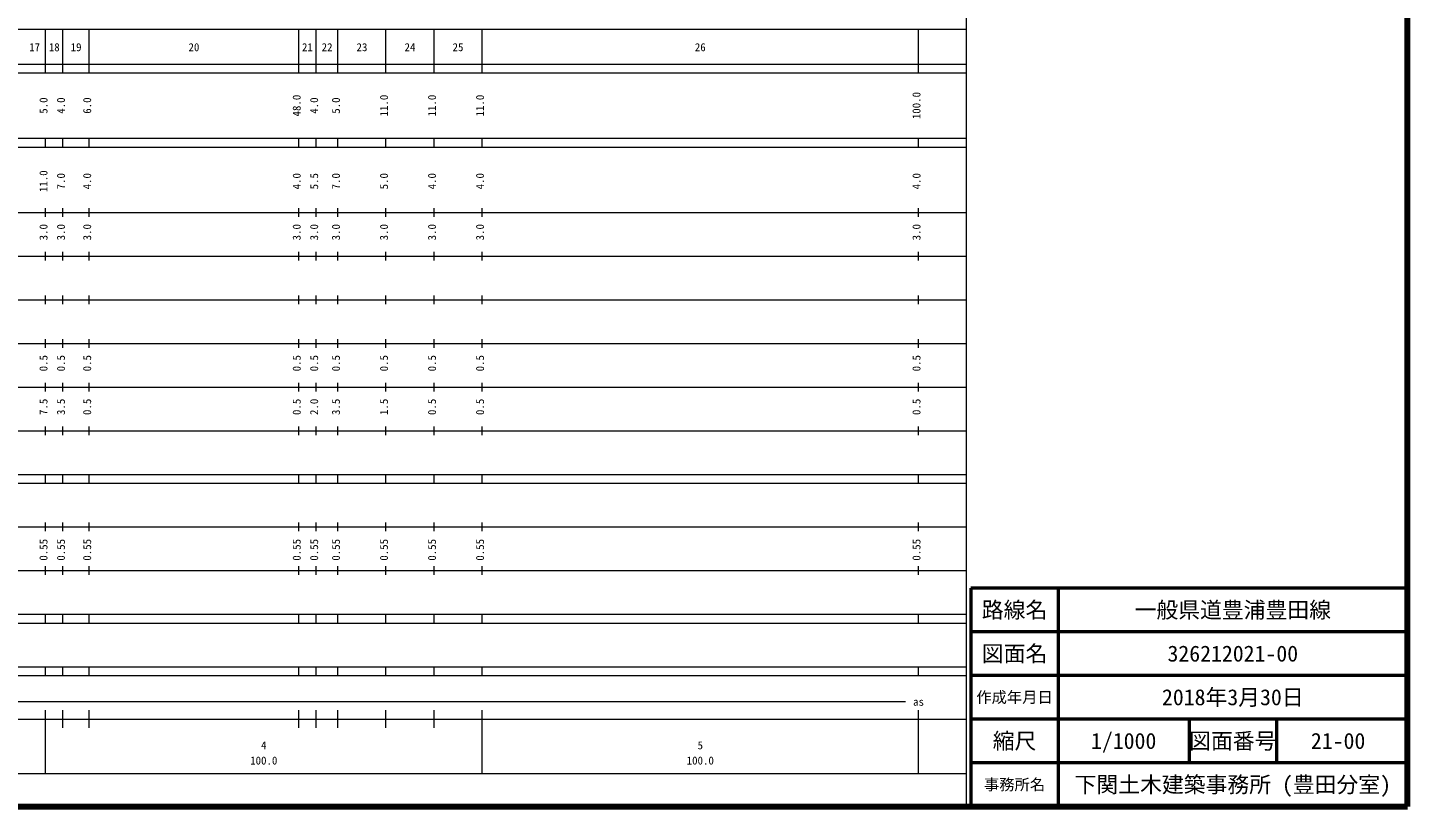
# Model space of a CAD drawing. Units: millimetres, scale not verified. Extents: x 40000 to 680000, y 20000 to 380000.
# Drawn here: x 363893 to 680000, y 20000 to 198357 of the extents above; entities that cross this region are included whole.
import ezdxf
from ezdxf.enums import TextEntityAlignment as Align

# ---------------------------------------------------------------- set-up
doc = ezdxf.new("R2010")
doc.units = ezdxf.units.MM
doc.header["$LTSCALE"] = 1000
for name, color, linetype, lineweight in [('M-TTL', 2, 'Continuous', 140), ('M-TTL-BAND', 7, 'Continuous', 13), ('M-TTL-FRAM', 2, 'Continuous', 50), ('M-TTL-LINE', 7, 'Continuous', 50)]:
    doc.layers.add(name, color=color, linetype=linetype, lineweight=lineweight)
doc.layers.add('M-TTL-TXT', color=7, linetype='Continuous')
doc.styles.add('ＭＳ ゴシック', font='')
doc.styles.get('ＭＳ ゴシック').set_extended_font_data('MS Gothic')

msp = doc.modelspace()

# ---------------------------------------------------------------- linework, layer by layer
at = {"layer": 'M-TTL'}
for p, q in [((680000, 20000), (680000, 380000)), ((40000, 20000), (680000, 20000))]:
    msp.add_line(p, q, dxfattribs=at)
at = {"layer": 'M-TTL-BAND'}
for p, q in [((579000, 20000), (579000, 370000)), ((68000, 198000), (579000, 198000)), ((368000, 188000), (368000, 198000)), ((372000, 188000), (372000, 198000)), ((378000, 188000), (378000, 198000)), ((426000, 188000), (426000, 198000)), ((430000, 188000), (430000, 198000)), ((435000, 188000), (435000, 198000)), ((446000, 188000), (446000, 198000)), ((457000, 188000), (457000, 198000)), ((468000, 188000), (468000, 198000)), ((568000, 188000), (568000, 198000)), ((40000, 190000), (579000, 190000)), ((40000, 188000), (579000, 188000)), ((40000, 173000), (579000, 173000)), ((40000, 171000), (579000, 171000)), ((368000, 171000), (368000, 173000)), ((372000, 171000), (372000, 173000)), ((378000, 171000), (378000, 173000)), ((426000, 171000), (426000, 173000)), ((430000, 171000), (430000, 173000)), ((435000, 171000), (435000, 173000)), ((446000, 171000), (446000, 173000)), ((457000, 171000), (457000, 173000)), ((468000, 171000), (468000, 173000)), ((568000, 171000), (568000, 173000)), ((40000, 156000), (579000, 156000)), ((368000, 155000), (368000, 157000)), ((372000, 155000), (372000, 157000)), ((378000, 155000), (378000, 157000)), ((426000, 155000), (426000, 157000)), ((430000, 155000), (430000, 157000)), ((435000, 155000), (435000, 157000)), ((446000, 155000), (446000, 157000)), ((457000, 155000), (457000, 157000)), ((468000, 155000), (468000, 157000)), ((568000, 155000), (568000, 157000)), ((46000, 146000), (579000, 146000)), ((368000, 145000), (368000, 147000)), ((372000, 145000), (372000, 147000)), ((378000, 145000), (378000, 147000)), ((426000, 145000), (426000, 147000)), ((430000, 145000), (430000, 147000)), ((435000, 145000), (435000, 147000)), ((446000, 145000), (446000, 147000)), ((457000, 145000), (457000, 147000)), ((468000, 145000), (468000, 147000)), ((568000, 145000), (568000, 147000)), ((52000, 136000), (579000, 136000)), ((368000, 135000), (368000, 137000)), ((372000, 135000), (372000, 137000)), ((378000, 135000), (378000, 137000)), ((426000, 135000), (426000, 137000)), ((430000, 135000), (430000, 137000)), ((435000, 135000), (435000, 137000)), ((446000, 135000), (446000, 137000)), ((457000, 135000), (457000, 137000)), ((468000, 135000), (468000, 137000)), ((568000, 135000), (568000, 137000)), ((368000, 125000), (368000, 127000)), ((372000, 125000), (372000, 127000)), ((378000, 125000), (378000, 127000)), ((426000, 125000), (426000, 127000)), ((430000, 125000), (430000, 127000)), ((435000, 125000), (435000, 127000)), ((446000, 125000), (446000, 127000)), ((457000, 125000), (457000, 127000)), ((468000, 125000), (468000, 127000)), ((568000, 125000), (568000, 127000)), ((46000, 126000), (579000, 126000)), ((368000, 115000), (368000, 117000)), ((372000, 115000), (372000, 117000)), ((378000, 115000), (378000, 117000)), ((426000, 115000), (426000, 117000)), ((430000, 115000), (430000, 117000)), ((435000, 115000), (435000, 117000)), ((446000, 115000), (446000, 117000)), ((457000, 115000), (457000, 117000)), ((468000, 115000), (468000, 117000)), ((568000, 115000), (568000, 117000)), ((52000, 116000), (579000, 116000)), ((46000, 106000), (579000, 106000)), ((368000, 105000), (368000, 107000)), ((372000, 105000), (372000, 107000)), ((378000, 105000), (378000, 107000)), ((426000, 105000), (426000, 107000)), ((430000, 105000), (430000, 107000)), ((435000, 105000), (435000, 107000)), ((446000, 105000), (446000, 107000)), ((457000, 105000), (457000, 107000)), ((468000, 105000), (468000, 107000)), ((568000, 105000), (568000, 107000)), ((40000, 96000), (579000, 96000)), ((368000, 94000), (368000, 96000)), ((372000, 94000), (372000, 96000)), ((378000, 94000), (378000, 96000)), ((426000, 94000), (426000, 96000)), ((430000, 94000), (430000, 96000)), ((435000, 94000), (435000, 96000)), ((446000, 94000), (446000, 96000)), ((457000, 94000), (457000, 96000)), ((468000, 94000), (468000, 96000)), ((568000, 94000), (568000, 96000)), ((40000, 94000), (579000, 94000)), ((49000, 84000), (579000, 84000)), ((368000, 83000), (368000, 85000)), ((372000, 83000), (372000, 85000)), ((378000, 83000), (378000, 85000)), ((426000, 83000), (426000, 85000)), ((430000, 83000), (430000, 85000)), ((435000, 83000), (435000, 85000)), ((446000, 83000), (446000, 85000)), ((457000, 83000), (457000, 85000)), ((468000, 83000), (468000, 85000)), ((568000, 83000), (568000, 85000)), ((40000, 74000), (579000, 74000)), ((368000, 73000), (368000, 75000)), ((372000, 73000), (372000, 75000)), ((378000, 73000), (378000, 75000)), ((426000, 73000), (426000, 75000)), ((430000, 73000), (430000, 75000)), ((435000, 73000), (435000, 75000)), ((446000, 73000), (446000, 75000)), ((457000, 73000), (457000, 75000)), ((468000, 73000), (468000, 75000)), ((568000, 73000), (568000, 75000)), ((40000, 64000), (579000, 64000)), ((368000, 62000), (368000, 64000)), ((372000, 62000), (372000, 64000)), ((378000, 62000), (378000, 64000)), ((426000, 62000), (426000, 64000)), ((430000, 62000), (430000, 64000)), ((435000, 62000), (435000, 64000)), ((446000, 62000), (446000, 64000)), ((457000, 62000), (457000, 64000)), ((468000, 62000), (468000, 64000)), ((568000, 62000), (568000, 64000)), ((40000, 62000), (579000, 62000)), ((40000, 52000), (579000, 52000)), ((368000, 50000), (368000, 52000)), ((372000, 50000), (372000, 52000)), ((378000, 50000), (378000, 52000)), ((426000, 50000), (426000, 52000)), ((430000, 50000), (430000, 52000)), ((435000, 50000), (435000, 52000)), ((446000, 50000), (446000, 52000)), ((457000, 50000), (457000, 52000)), ((468000, 50000), (468000, 52000)), ((568000, 50000), (568000, 52000)), ((40000, 50000), (579000, 50000)), ((71000, 44000), (565000, 44000)), ((368000, 27500), (368000, 42000)), ((372000, 38000), (372000, 42000)), ((378000, 38000), (378000, 42000)), ((426000, 38000), (426000, 42000)), ((430000, 38000), (430000, 42000)), ((435000, 38000), (435000, 42000)), ((446000, 38000), (446000, 42000)), ((457000, 38000), (457000, 42000)), ((468000, 27500), (468000, 42000)), ((568000, 27500), (568000, 42000)), ((40000, 40000), (579000, 40000)), ((68000, 27500), (579000, 27500))]:
    msp.add_line(p, q, dxfattribs=at)
at = {"layer": 'M-TTL-FRAM'}
for p, q in [((680000, 70000), (580000, 70000)), ((580000, 70000), (580000, 20000))]:
    msp.add_line(p, q, dxfattribs=at)
at = {"layer": 'M-TTL-LINE'}
for p, q in [((600000, 70000), (600000, 20000)), ((680000, 60000), (580000, 60000)), ((680000, 50000), (580000, 50000)), ((680000, 40000), (580000, 40000)), ((630000, 40000), (630000, 30000)), ((650000, 40000), (650000, 30000)), ((680000, 30000), (580000, 30000))]:
    msp.add_line(p, q, dxfattribs=at)

# ---------------------------------------------------------------- texts
at = {"layer": 'M-TTL-BAND', "style": 'ＭＳ ゴシック'}
for s, p in [('17', (365500, 192405)), ('18', (370000, 192405)), ('19', (375000, 192405)), ('20', (402000, 192405)), ('21', (428000, 192405)), ('22', (432500, 192405)), ('23', (440500, 192405)), ('24', (451500, 192405)), ('25', (462500, 192405)), ('26', (518000, 192405)), ('as', (568000, 42500)), ('4', (418000, 32523)), ('5', (518000, 32523)), ('100.0', (418000, 29033)), ('100.0', (518000, 29033))]:
    msp.add_text(s, height=1833, dxfattribs=at).set_placement(p, align=Align.BOTTOM_CENTER)
for s, p in [('100.0', (569000, 180500)), ('5.0', (369000, 180500)), ('4.0', (373000, 180500)), ('6.0', (379000, 180500)), ('48.0', (427000, 180500)), ('4.0', (431000, 180500)), ('5.0', (436000, 180500)), ('11.0', (447000, 180500)), ('11.0', (458000, 180500)), ('11.0', (469000, 180500)), ('11.0', (369000, 163174)), ('7.0', (373000, 163174)), ('4.0', (379000, 163174)), ('4.0', (427000, 163174)), ('5.5', (431000, 163174)), ('7.0', (436000, 163174)), ('5.0', (447000, 163174)), ('4.0', (458000, 163174)), ('4.0', (469000, 163174)), ('4.0', (569000, 163174)), ('3.0', (369000, 151500)), ('3.0', (373000, 151500)), ('3.0', (379000, 151500)), ('3.0', (427000, 151500)), ('3.0', (431000, 151500)), ('3.0', (436000, 151500)), ('3.0', (447000, 151500)), ('3.0', (458000, 151500)), ('3.0', (469000, 151500)), ('3.0', (569000, 151500)), ('0.5', (369000, 121500)), ('0.5', (373000, 121500)), ('0.5', (379000, 121500)), ('0.5', (427000, 121500)), ('0.5', (431000, 121500)), ('0.5', (436000, 121500)), ('0.5', (447000, 121500)), ('0.5', (458000, 121500)), ('0.5', (469000, 121500)), ('0.5', (569000, 121500)), ('7.5', (369000, 111500)), ('3.5', (373000, 111500)), ('0.5', (379000, 111500)), ('0.5', (427000, 111500)), ('2.0', (431000, 111500)), ('3.5', (436000, 111500)), ('1.5', (447000, 111500)), ('0.5', (458000, 111500)), ('0.5', (469000, 111500)), ('0.5', (569000, 111500)), ('0.55', (369000, 78764)), ('0.55', (373000, 78764)), ('0.55', (379000, 78764)), ('0.55', (427000, 78764)), ('0.55', (431000, 78764)), ('0.55', (436000, 78764)), ('0.55', (447000, 78764)), ('0.55', (458000, 78764)), ('0.55', (469000, 78764)), ('0.55', (569000, 78764))]:
    msp.add_text(s, height=1833, rotation=90, dxfattribs=at).set_placement(p, align=Align.BOTTOM_CENTER)
at = {"layer": 'M-TTL-TXT', "style": 'ＭＳ ゴシック'}
for s, height, p in [('路線名', 3666, (590000, 65000)), ('路線名', 3666, (590000, 65000)), ('一般県道豊浦豊田線', 3666, (640000, 65000)), ('図面名', 3666, (590000, 55000)), ('図面名', 3666, (590000, 55000)), ('326212021-00', 3666, (640000, 55000)), ('作成年月日', 2566, (590000, 45000)), ('作成年月日', 2566, (590000, 45000)), ('2018年3月30日', 3666, (640000, 45000)), ('縮尺', 3666, (590000, 35000)), ('縮尺', 3666, (590000, 35000)), ('1/1000', 3666, (615000, 35000)), ('図面番号', 3666, (640000, 35000)), ('図面番号', 3666, (640000, 35000)), ('21-00', 3666, (664125, 35000)), ('事務所名', 2566, (590000, 25000)), ('事務所名', 2566, (590000, 25000)), ('下関土木建築事務所 (豊田分室)', 3666, (640000, 25000))]:
    msp.add_text(s, height=height, dxfattribs=at).set_placement(p, align=Align.MIDDLE_CENTER)

doc.saveas('drawing.dxf')
